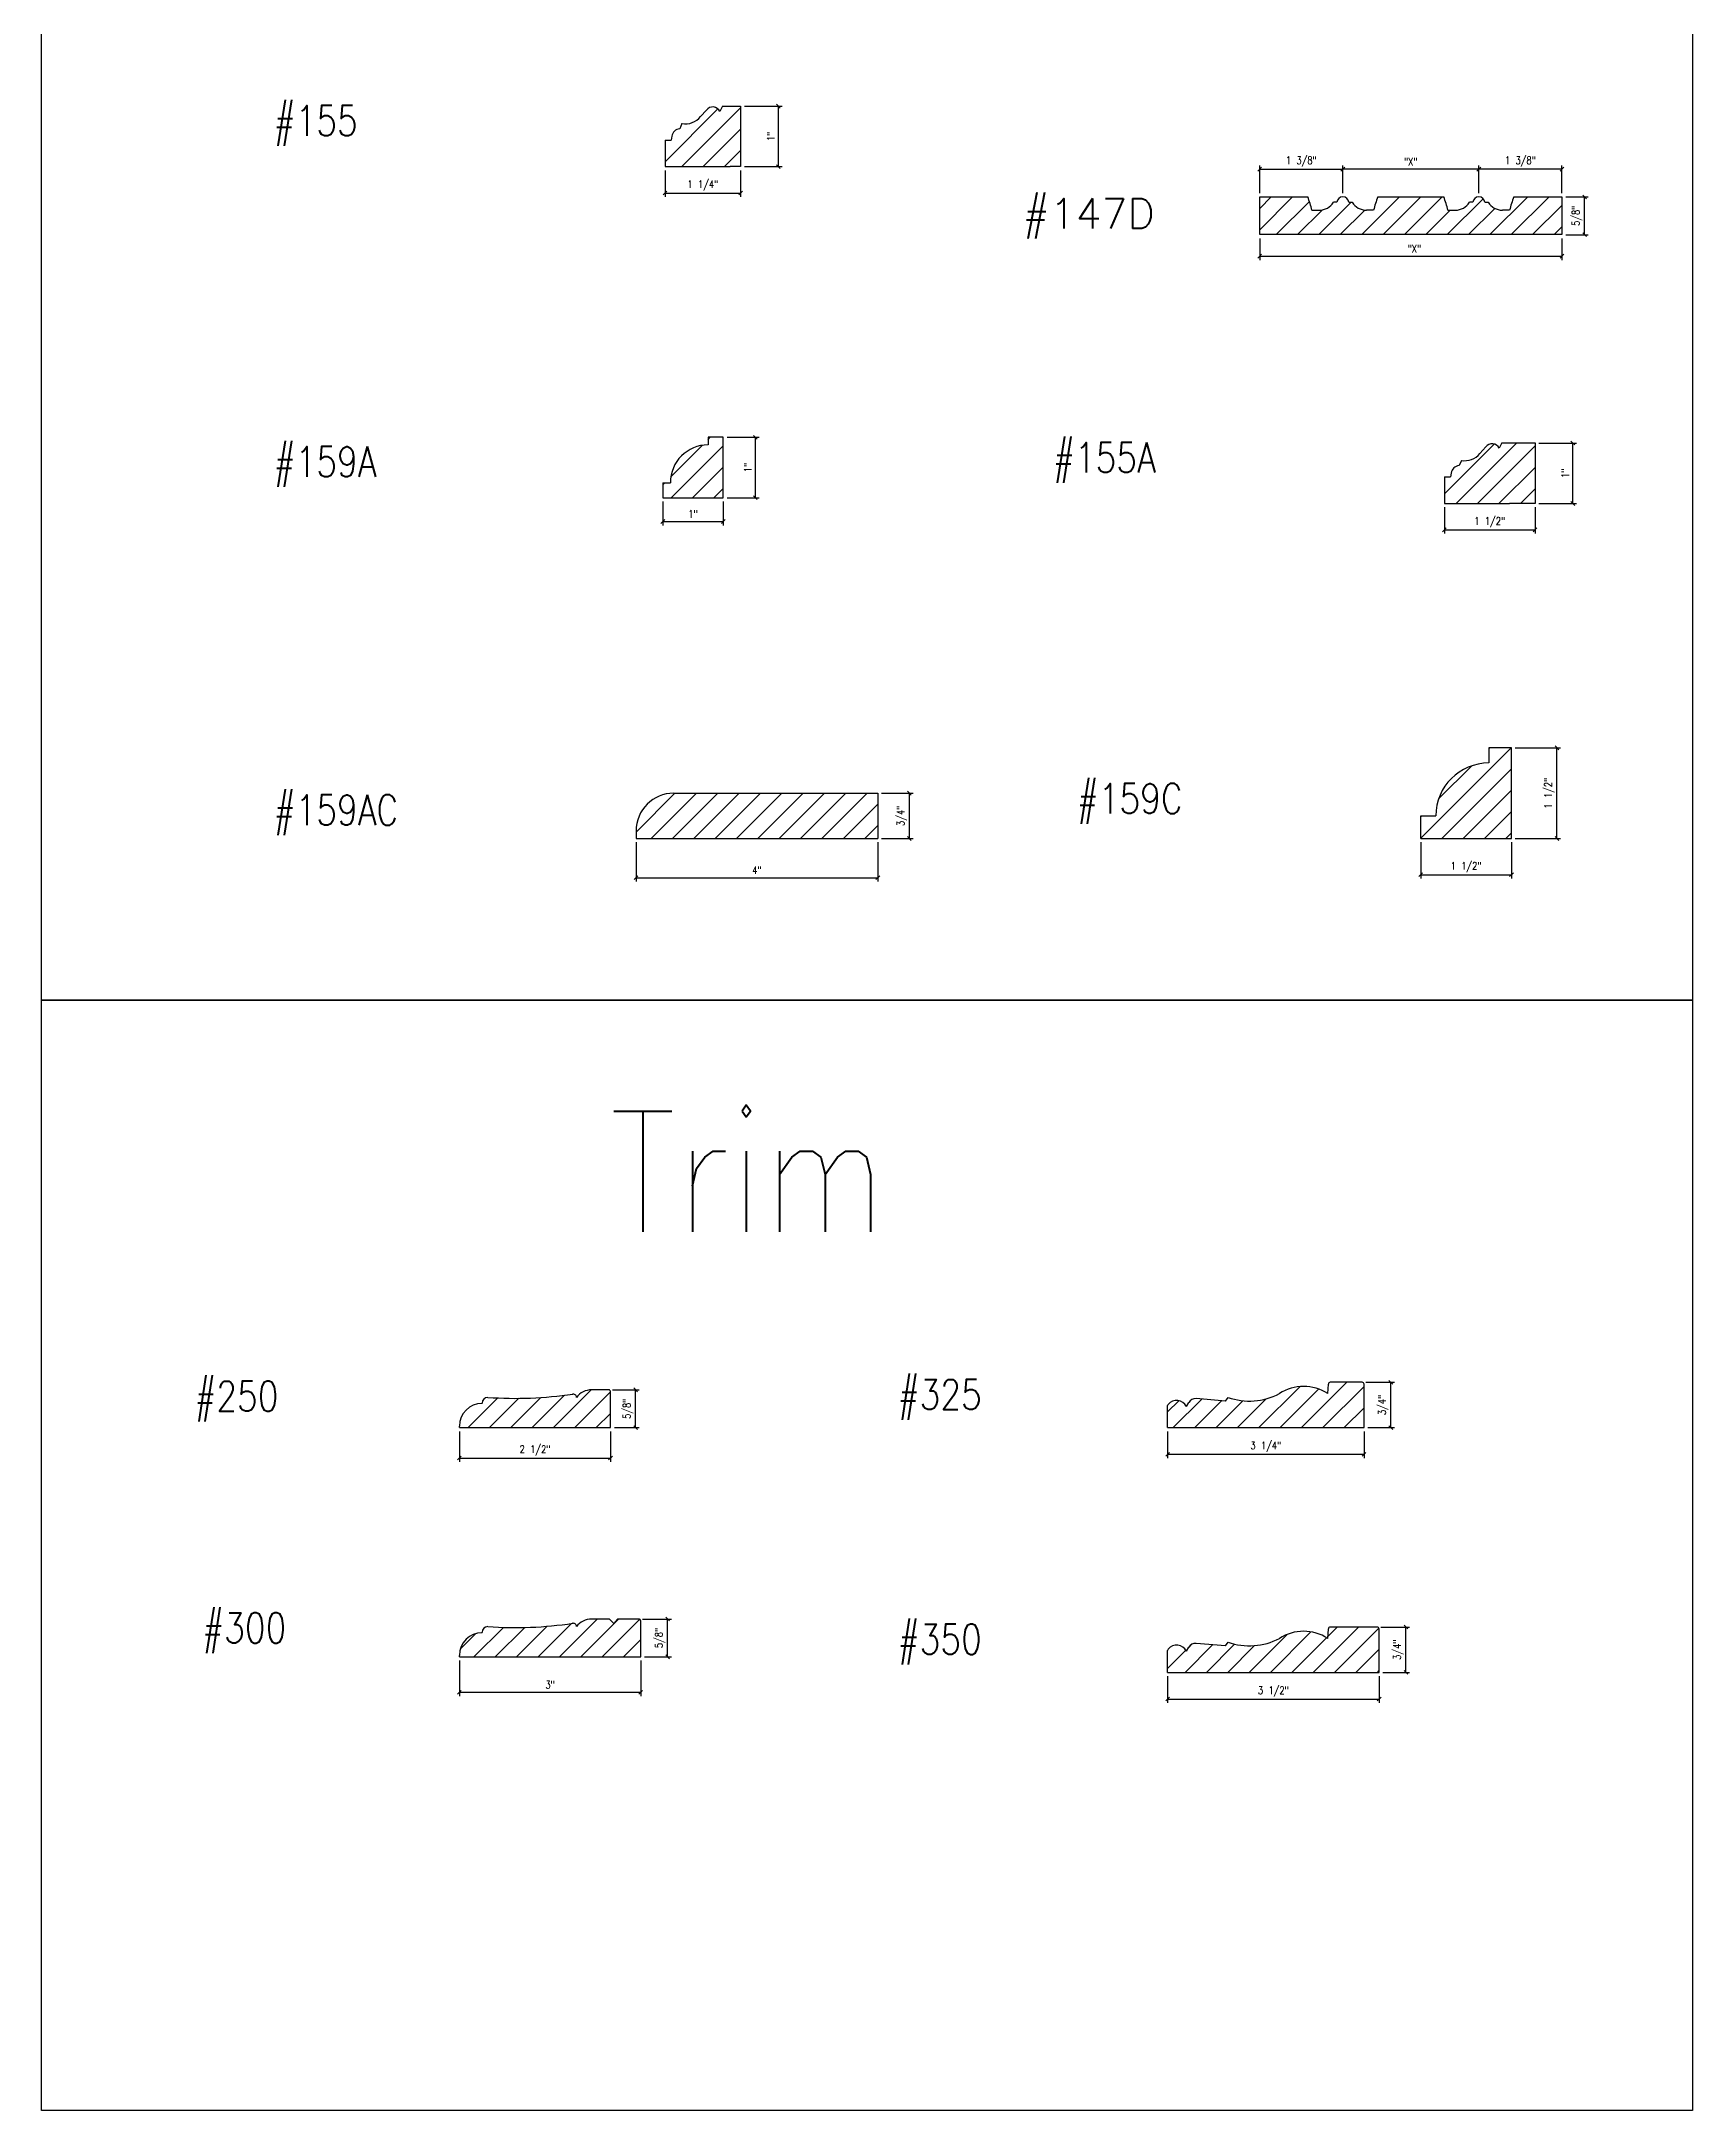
# Model space of a CAD drawing. Header units: inches. Extents: x 1985 to 11287, y 379 to 3234.
# Drawn here: x 8507.24 to 8534.55, y 2991.55 to 3025.78 of the extents above; entities that cross this region are included whole.
import ezdxf

# ---------------------------------------------------------------- set-up
doc = ezdxf.new("R2010")
doc.units = ezdxf.units.IN
doc.header["$MEASUREMENT"] = 0
doc.layers.get('0').update_dxf_attribs({"linetype": 'CONTINUOUS'})
doc.layers.get('Defpoints').update_dxf_attribs({"linetype": 'CONTINUOUS'})
for name, color, linetype in [('COTE1-1 99', 7, 'CONTINUOUS'), ('detail 99', 30, 'CONTINUOUS'), ('hatch 99', 1, 'CONTINUOUS'), ('separation 99', 3, 'CONTINUOUS'), ('wood detail 99', 7, 'CONTINUOUS')]:
    doc.layers.add(name, color=color, linetype=linetype)
doc.styles.get("Standard").update_dxf_attribs({"font": 'txt.shx', "width": 0.8})
doc.dimstyles.new('Muntin', dxfattribs={"dimtxt": 0.125, "dimasz": 0.0625, "dimexe": 0.0625, "dimexo": 0.0625, "dimgap": 0.0625, "dimtad": 1, "dimdec": 5, "dimzin": 0, "dimdsep": 46, "dimlunit": 5, "dimtxsty": 'Standard', "dimblk": 'OBLIQUE', "dimcen": 0.125, "dimclrd": 1, "dimclre": 1, "dimadec": 1, "dimazin": 0, "dimtfac": 0.375, "dimtdec": 5, "dimtmove": 0, "dimatfit": 3, "dimldrblk": 'OBLIQUE', "dimfxl": 1, "dimfrac": 2, "dimtolj": 1, "dimtzin": 0, "dimarcsym": 0})
pattern_1 = [(45, (1322.9635, 199.1162), (-0.176776695, 0.176776695), [])]

# ---------------------------------------------------------------- blocks, each defined once
blk = doc.blocks.new('_OBLIQUE')
at = {"color": 0, "linetype": 'ByBlock'}
blk.add_line((-0.5, -0.5), (0.5, 0.5), dxfattribs=at)
blk = doc.blocks.new('*D3087')
at = {"layer": 'COTE1-1 99', "color": 1, "lineweight": -2, "transparency": 16777216}
for p, q in [((8517.518, 3018.169), (8517.518, 3017.776)), ((8518.518, 3018.169), (8518.518, 3017.776)), ((8517.518, 3017.839), (8518.518, 3017.839))]:
    blk.add_line(p, q, dxfattribs=at)
at = {"layer": 'Defpoints', "color": 0, "transparency": 16777216}
for p in [(8517.518, 3018.232), (8518.518, 3018.232), (8518.518, 3017.839)]:
    blk.add_point(p, dxfattribs=at)
at = {"layer": 'COTE1-1 99', "color": 1, "lineweight": -2, "transparency": 16777216, "xscale": 0.0625, "yscale": 0.0625, "zscale": 0.0625, "rotation": 180}
blk.add_blockref('_OBLIQUE', (8517.518, 3017.839), dxfattribs=at)
at = {"layer": 'COTE1-1 99', "color": 1, "lineweight": -2, "transparency": 16777216, "xscale": 0.0625, "yscale": 0.0625, "zscale": 0.0625}
blk.add_blockref('_OBLIQUE', (8518.518, 3017.839), dxfattribs=at)
at = {"layer": 'COTE1-1 99', "color": 0, "transparency": 16777216, "insert": (8518.018, 3017.964), "char_height": 0.125, "attachment_point": 5}
blk.add_mtext('\\A1;1"', dxfattribs=at)
blk = doc.blocks.new('*D3088')
at = {"layer": 'COTE1-1 99', "color": 1, "lineweight": -2, "transparency": 16777216}
for p, q in [((8518.58, 3019.232), (8519.111, 3019.232)), ((8519.049, 3018.232), (8519.049, 3019.232)), ((8518.58, 3018.232), (8519.111, 3018.232))]:
    blk.add_line(p, q, dxfattribs=at)
at = {"layer": 'Defpoints', "color": 0, "transparency": 16777216}
for p in [(8518.518, 3019.232), (8519.049, 3019.232), (8518.518, 3018.232)]:
    blk.add_point(p, dxfattribs=at)
at = {"layer": 'COTE1-1 99', "color": 1, "lineweight": -2, "transparency": 16777216, "xscale": 0.0625, "yscale": 0.0625, "zscale": 0.0625}
for p, rotation in [((8519.049, 3019.232), 90), ((8519.049, 3018.232), 270)]:
    blk.add_blockref('_OBLIQUE', p, dxfattribs=dict(at, rotation=rotation))
at = {"layer": 'COTE1-1 99', "color": 0, "transparency": 16777216, "insert": (8518.924, 3018.732), "char_height": 0.125, "attachment_point": 5, "rotation": 90}
blk.add_mtext('\\A1;1"', dxfattribs=at)
blk = doc.blocks.new('*D3089')
at = {"layer": 'COTE1-1 99', "color": 1, "lineweight": -2, "transparency": 16777216}
for p, q in [((8530.057, 3012.533), (8530.057, 3011.934)), ((8531.557, 3012.533), (8531.557, 3011.934)), ((8530.057, 3011.997), (8531.557, 3011.997))]:
    blk.add_line(p, q, dxfattribs=at)
at = {"layer": 'Defpoints', "color": 0, "transparency": 16777216}
for p in [(8530.057, 3012.595), (8531.557, 3012.595), (8531.557, 3011.997)]:
    blk.add_point(p, dxfattribs=at)
at = {"layer": 'COTE1-1 99', "color": 1, "lineweight": -2, "transparency": 16777216, "xscale": 0.0625, "yscale": 0.0625, "zscale": 0.0625, "rotation": 180}
blk.add_blockref('_OBLIQUE', (8530.057, 3011.997), dxfattribs=at)
at = {"layer": 'COTE1-1 99', "color": 1, "lineweight": -2, "transparency": 16777216, "xscale": 0.0625, "yscale": 0.0625, "zscale": 0.0625}
blk.add_blockref('_OBLIQUE', (8531.557, 3011.997), dxfattribs=at)
at = {"layer": 'COTE1-1 99', "color": 0, "transparency": 16777216, "insert": (8530.807, 3012.122), "char_height": 0.125, "attachment_point": 5}
blk.add_mtext('\\A1;1 1/2"', dxfattribs=at)
blk = doc.blocks.new('*D3090')
at = {"layer": 'COTE1-1 99', "color": 1, "lineweight": -2, "transparency": 16777216}
for p, q in [((8531.619, 3014.095), (8532.371, 3014.095)), ((8532.309, 3012.595), (8532.309, 3014.095)), ((8531.619, 3012.595), (8532.371, 3012.595))]:
    blk.add_line(p, q, dxfattribs=at)
at = {"layer": 'Defpoints', "color": 0, "transparency": 16777216}
for p in [(8531.557, 3014.095), (8532.309, 3014.095), (8531.557, 3012.595)]:
    blk.add_point(p, dxfattribs=at)
at = {"layer": 'COTE1-1 99', "color": 1, "lineweight": -2, "transparency": 16777216, "xscale": 0.0625, "yscale": 0.0625, "zscale": 0.0625}
for p, rotation in [((8532.309, 3014.095), 90), ((8532.309, 3012.595), 270)]:
    blk.add_blockref('_OBLIQUE', p, dxfattribs=dict(at, rotation=rotation))
at = {"layer": 'COTE1-1 99', "color": 0, "transparency": 16777216, "insert": (8532.184, 3013.345), "char_height": 0.125, "attachment_point": 5, "rotation": 90}
blk.add_mtext('\\A1;1 1/2"', dxfattribs=at)
blk = doc.blocks.new('*D3091')
at = {"layer": 'COTE1-1 99', "color": 1, "lineweight": -2, "transparency": 16777216}
for p, q in [((8525.868, 3002.788), (8525.868, 3002.346)), ((8529.118, 3002.788), (8529.118, 3002.346)), ((8525.868, 3002.409), (8529.118, 3002.409))]:
    blk.add_line(p, q, dxfattribs=at)
at = {"layer": 'Defpoints', "color": 0, "transparency": 16777216}
for p in [(8525.868, 3002.851), (8529.118, 3002.851), (8529.118, 3002.409)]:
    blk.add_point(p, dxfattribs=at)
at = {"layer": 'COTE1-1 99', "color": 1, "lineweight": -2, "transparency": 16777216, "xscale": 0.0625, "yscale": 0.0625, "zscale": 0.0625, "rotation": 180}
blk.add_blockref('_OBLIQUE', (8525.868, 3002.409), dxfattribs=at)
at = {"layer": 'COTE1-1 99', "color": 1, "lineweight": -2, "transparency": 16777216, "xscale": 0.0625, "yscale": 0.0625, "zscale": 0.0625}
blk.add_blockref('_OBLIQUE', (8529.118, 3002.409), dxfattribs=at)
at = {"layer": 'COTE1-1 99', "color": 0, "transparency": 16777216, "insert": (8527.493, 3002.534), "char_height": 0.125, "attachment_point": 5}
blk.add_mtext('\\A1;3 1/4"', dxfattribs=at)
blk = doc.blocks.new('*D3092')
at = {"layer": 'COTE1-1 99', "color": 1, "lineweight": -2, "transparency": 16777216}
for p, q in [((8529.148, 3003.601), (8529.623, 3003.601)), ((8529.561, 3002.851), (8529.561, 3003.601)), ((8529.18, 3002.851), (8529.623, 3002.851))]:
    blk.add_line(p, q, dxfattribs=at)
at = {"layer": 'Defpoints', "color": 0, "transparency": 16777216}
for p in [(8529.086, 3003.601), (8529.561, 3003.601), (8529.118, 3002.851)]:
    blk.add_point(p, dxfattribs=at)
at = {"layer": 'COTE1-1 99', "color": 1, "lineweight": -2, "transparency": 16777216, "xscale": 0.0625, "yscale": 0.0625, "zscale": 0.0625}
for p, rotation in [((8529.561, 3003.601), 90), ((8529.561, 3002.851), 270)]:
    blk.add_blockref('_OBLIQUE', p, dxfattribs=dict(at, rotation=rotation))
at = {"layer": 'COTE1-1 99', "color": 0, "transparency": 16777216, "insert": (8529.436, 3003.226), "char_height": 0.125, "attachment_point": 5, "rotation": 90}
blk.add_mtext('\\A1;3/4"', dxfattribs=at)
blk = doc.blocks.new('*D3093')
at = {"layer": 'COTE1-1 99', "color": 1, "lineweight": -2, "transparency": 16777216}
for p, q in [((8514.153, 2998.996), (8514.153, 2998.41)), ((8517.153, 2998.996), (8517.153, 2998.41)), ((8514.153, 2998.473), (8517.153, 2998.473))]:
    blk.add_line(p, q, dxfattribs=at)
at = {"layer": 'Defpoints', "color": 0, "transparency": 16777216}
for p in [(8514.153, 2999.059), (8517.153, 2999.059), (8517.153, 2998.473)]:
    blk.add_point(p, dxfattribs=at)
at = {"layer": 'COTE1-1 99', "color": 1, "lineweight": -2, "transparency": 16777216, "xscale": 0.0625, "yscale": 0.0625, "zscale": 0.0625, "rotation": 180}
blk.add_blockref('_OBLIQUE', (8514.153, 2998.473), dxfattribs=at)
at = {"layer": 'COTE1-1 99', "color": 1, "lineweight": -2, "transparency": 16777216, "xscale": 0.0625, "yscale": 0.0625, "zscale": 0.0625}
blk.add_blockref('_OBLIQUE', (8517.153, 2998.473), dxfattribs=at)
at = {"layer": 'COTE1-1 99', "color": 0, "transparency": 16777216, "insert": (8515.653, 2998.598), "char_height": 0.125, "attachment_point": 5}
blk.add_mtext('\\A1;3"', dxfattribs=at)
blk = doc.blocks.new('*D3094')
at = {"layer": 'COTE1-1 99', "color": 1, "lineweight": -2, "transparency": 16777216}
for p, q in [((8517.184, 2999.684), (8517.66, 2999.684)), ((8517.597, 2999.059), (8517.597, 2999.684)), ((8517.216, 2999.059), (8517.66, 2999.059))]:
    blk.add_line(p, q, dxfattribs=at)
at = {"layer": 'Defpoints', "color": 0, "transparency": 16777216}
for p in [(8517.121, 2999.684), (8517.597, 2999.684), (8517.153, 2999.059)]:
    blk.add_point(p, dxfattribs=at)
at = {"layer": 'COTE1-1 99', "color": 1, "lineweight": -2, "transparency": 16777216, "xscale": 0.0625, "yscale": 0.0625, "zscale": 0.0625}
for p, rotation in [((8517.597, 2999.684), 90), ((8517.597, 2999.059), 270)]:
    blk.add_blockref('_OBLIQUE', p, dxfattribs=dict(at, rotation=rotation))
at = {"layer": 'COTE1-1 99', "color": 0, "transparency": 16777216, "insert": (8517.472, 2999.371), "char_height": 0.125, "attachment_point": 5, "rotation": 90}
blk.add_mtext('\\A1;5/8"', dxfattribs=at)
blk = doc.blocks.new('*D3095')
at = {"layer": 'COTE1-1 99', "color": 1, "lineweight": -2, "transparency": 16777216}
for p, q in [((8514.153, 3002.788), (8514.153, 3002.285)), ((8516.653, 3002.788), (8516.653, 3002.285)), ((8514.153, 3002.348), (8516.653, 3002.348))]:
    blk.add_line(p, q, dxfattribs=at)
at = {"layer": 'Defpoints', "color": 0, "transparency": 16777216}
for p in [(8514.153, 3002.851), (8516.653, 3002.851), (8516.653, 3002.348)]:
    blk.add_point(p, dxfattribs=at)
at = {"layer": 'COTE1-1 99', "color": 1, "lineweight": -2, "transparency": 16777216, "xscale": 0.0625, "yscale": 0.0625, "zscale": 0.0625, "rotation": 180}
blk.add_blockref('_OBLIQUE', (8514.153, 3002.348), dxfattribs=at)
at = {"layer": 'COTE1-1 99', "color": 1, "lineweight": -2, "transparency": 16777216, "xscale": 0.0625, "yscale": 0.0625, "zscale": 0.0625}
blk.add_blockref('_OBLIQUE', (8516.653, 3002.348), dxfattribs=at)
at = {"layer": 'COTE1-1 99', "color": 0, "transparency": 16777216, "insert": (8515.403, 3002.473), "char_height": 0.125, "attachment_point": 5}
blk.add_mtext('\\A1;2 1/2"', dxfattribs=at)
blk = doc.blocks.new('*D3096')
at = {"layer": 'COTE1-1 99', "color": 1, "lineweight": -2, "transparency": 16777216}
for p, q in [((8516.684, 3003.476), (8517.129, 3003.476)), ((8517.067, 3002.851), (8517.067, 3003.476)), ((8516.716, 3002.851), (8517.129, 3002.851))]:
    blk.add_line(p, q, dxfattribs=at)
at = {"layer": 'Defpoints', "color": 0, "transparency": 16777216}
for p in [(8516.621, 3003.476), (8517.067, 3003.476), (8516.653, 3002.851)]:
    blk.add_point(p, dxfattribs=at)
at = {"layer": 'COTE1-1 99', "color": 1, "lineweight": -2, "transparency": 16777216, "xscale": 0.0625, "yscale": 0.0625, "zscale": 0.0625}
for p, rotation in [((8517.067, 3003.476), 90), ((8517.067, 3002.851), 270)]:
    blk.add_blockref('_OBLIQUE', p, dxfattribs=dict(at, rotation=rotation))
at = {"layer": 'COTE1-1 99', "color": 0, "transparency": 16777216, "insert": (8516.942, 3003.163), "char_height": 0.125, "attachment_point": 5, "rotation": 90}
blk.add_mtext('\\A1;5/8"', dxfattribs=at)
blk = doc.blocks.new('*D3097')
at = {"layer": 'COTE1-1 99', "color": 1, "lineweight": -2, "transparency": 16777216}
for p, q in [((8521.137, 3013.345), (8521.659, 3013.345)), ((8521.597, 3012.595), (8521.597, 3013.345)), ((8521.137, 3012.595), (8521.659, 3012.595))]:
    blk.add_line(p, q, dxfattribs=at)
at = {"layer": 'Defpoints', "color": 0, "transparency": 16777216}
for p in [(8521.075, 3013.345), (8521.597, 3013.345), (8521.075, 3012.595)]:
    blk.add_point(p, dxfattribs=at)
at = {"layer": 'COTE1-1 99', "color": 1, "lineweight": -2, "transparency": 16777216, "xscale": 0.0625, "yscale": 0.0625, "zscale": 0.0625}
for p, rotation in [((8521.597, 3013.345), 90), ((8521.597, 3012.595), 270)]:
    blk.add_blockref('_OBLIQUE', p, dxfattribs=dict(at, rotation=rotation))
at = {"layer": 'COTE1-1 99', "color": 0, "transparency": 16777216, "insert": (8521.472, 3012.97), "char_height": 0.125, "attachment_point": 5, "rotation": 90}
blk.add_mtext('\\A1;3/4"', dxfattribs=at)
blk = doc.blocks.new('*D3098')
at = {"layer": 'COTE1-1 99', "color": 1, "lineweight": -2, "transparency": 16777216}
for p, q in [((8517.075, 3012.533), (8517.075, 3011.885)), ((8521.075, 3012.533), (8521.075, 3011.885)), ((8517.075, 3011.947), (8521.075, 3011.947))]:
    blk.add_line(p, q, dxfattribs=at)
at = {"layer": 'Defpoints', "color": 0, "transparency": 16777216}
for p in [(8517.075, 3012.595), (8521.075, 3012.595), (8521.075, 3011.947)]:
    blk.add_point(p, dxfattribs=at)
at = {"layer": 'COTE1-1 99', "color": 1, "lineweight": -2, "transparency": 16777216, "xscale": 0.0625, "yscale": 0.0625, "zscale": 0.0625, "rotation": 180}
blk.add_blockref('_OBLIQUE', (8517.075, 3011.947), dxfattribs=at)
at = {"layer": 'COTE1-1 99', "color": 1, "lineweight": -2, "transparency": 16777216, "xscale": 0.0625, "yscale": 0.0625, "zscale": 0.0625}
blk.add_blockref('_OBLIQUE', (8521.075, 3011.947), dxfattribs=at)
at = {"layer": 'COTE1-1 99', "color": 0, "transparency": 16777216, "insert": (8519.075, 3012.072), "char_height": 0.125, "attachment_point": 5}
blk.add_mtext('\\A1;4"', dxfattribs=at)
blk = doc.blocks.new('*D3103')
at = {"layer": 'COTE1-1 99', "color": 1, "lineweight": -2, "transparency": 16777216}
for p, q in [((8517.555, 3023.647), (8517.555, 3023.211)), ((8518.805, 3023.647), (8518.805, 3023.211)), ((8517.555, 3023.273), (8518.805, 3023.273))]:
    blk.add_line(p, q, dxfattribs=at)
at = {"layer": 'Defpoints', "color": 0, "transparency": 16777216}
for p in [(8517.555, 3023.71), (8518.805, 3023.71), (8518.805, 3023.273)]:
    blk.add_point(p, dxfattribs=at)
at = {"layer": 'COTE1-1 99', "color": 1, "lineweight": -2, "transparency": 16777216, "xscale": 0.0625, "yscale": 0.0625, "zscale": 0.0625, "rotation": 180}
blk.add_blockref('_OBLIQUE', (8517.555, 3023.273), dxfattribs=at)
at = {"layer": 'COTE1-1 99', "color": 1, "lineweight": -2, "transparency": 16777216, "xscale": 0.0625, "yscale": 0.0625, "zscale": 0.0625}
blk.add_blockref('_OBLIQUE', (8518.805, 3023.273), dxfattribs=at)
at = {"layer": 'COTE1-1 99', "color": 0, "transparency": 16777216, "insert": (8518.18, 3023.398), "char_height": 0.125, "attachment_point": 5}
blk.add_mtext('\\A1;1 1/4"', dxfattribs=at)
blk = doc.blocks.new('*D3104')
at = {"layer": 'COTE1-1 99', "color": 1, "lineweight": -2, "transparency": 16777216}
for p, q in [((8518.867, 3024.71), (8519.492, 3024.71)), ((8519.429, 3023.71), (8519.429, 3024.71)), ((8518.867, 3023.71), (8519.492, 3023.71))]:
    blk.add_line(p, q, dxfattribs=at)
at = {"layer": 'Defpoints', "color": 0, "transparency": 16777216}
for p in [(8518.805, 3024.71), (8519.429, 3024.71), (8518.805, 3023.71)]:
    blk.add_point(p, dxfattribs=at)
at = {"layer": 'COTE1-1 99', "color": 1, "lineweight": -2, "transparency": 16777216, "xscale": 0.0625, "yscale": 0.0625, "zscale": 0.0625}
for p, rotation in [((8519.429, 3024.71), 90), ((8519.429, 3023.71), 270)]:
    blk.add_blockref('_OBLIQUE', p, dxfattribs=dict(at, rotation=rotation))
at = {"layer": 'COTE1-1 99', "color": 0, "transparency": 16777216, "insert": (8519.304, 3024.21), "char_height": 0.125, "attachment_point": 5, "rotation": 90}
blk.add_mtext('\\A1;1"', dxfattribs=at)
blk = doc.blocks.new('*D3109')
at = {"layer": 'COTE1-1 99', "color": 1, "lineweight": -2, "transparency": 16777216}
for p, q in [((8530.448, 3018.076), (8530.448, 3017.639)), ((8531.948, 3018.076), (8531.948, 3017.639)), ((8530.448, 3017.702), (8531.948, 3017.702))]:
    blk.add_line(p, q, dxfattribs=at)
at = {"layer": 'Defpoints', "color": 0, "transparency": 16777216}
for p in [(8530.448, 3018.138), (8531.948, 3018.138), (8531.948, 3017.702)]:
    blk.add_point(p, dxfattribs=at)
at = {"layer": 'COTE1-1 99', "color": 1, "lineweight": -2, "transparency": 16777216, "xscale": 0.0625, "yscale": 0.0625, "zscale": 0.0625, "rotation": 180}
blk.add_blockref('_OBLIQUE', (8530.448, 3017.702), dxfattribs=at)
at = {"layer": 'COTE1-1 99', "color": 1, "lineweight": -2, "transparency": 16777216, "xscale": 0.0625, "yscale": 0.0625, "zscale": 0.0625}
blk.add_blockref('_OBLIQUE', (8531.948, 3017.702), dxfattribs=at)
at = {"layer": 'COTE1-1 99', "color": 0, "transparency": 16777216, "insert": (8531.198, 3017.827), "char_height": 0.125, "attachment_point": 5}
blk.add_mtext('\\A1;1 1/2"', dxfattribs=at)
blk = doc.blocks.new('*D3110')
at = {"layer": 'COTE1-1 99', "color": 1, "lineweight": -2, "transparency": 16777216}
for p, q in [((8532.011, 3019.138), (8532.635, 3019.138)), ((8532.572, 3018.138), (8532.572, 3019.138)), ((8532.011, 3018.138), (8532.635, 3018.138))]:
    blk.add_line(p, q, dxfattribs=at)
at = {"layer": 'Defpoints', "color": 0, "transparency": 16777216}
for p in [(8531.948, 3019.138), (8532.572, 3019.138), (8531.948, 3018.138)]:
    blk.add_point(p, dxfattribs=at)
at = {"layer": 'COTE1-1 99', "color": 1, "lineweight": -2, "transparency": 16777216, "xscale": 0.0625, "yscale": 0.0625, "zscale": 0.0625}
for p, rotation in [((8532.572, 3019.138), 90), ((8532.572, 3018.138), 270)]:
    blk.add_blockref('_OBLIQUE', p, dxfattribs=dict(at, rotation=rotation))
at = {"layer": 'COTE1-1 99', "color": 0, "transparency": 16777216, "insert": (8532.447, 3018.638), "char_height": 0.125, "attachment_point": 5, "rotation": 90}
blk.add_mtext('\\A1;1"', dxfattribs=at)
blk = doc.blocks.new('*D3060')
at = {"layer": 'COTE1-1 99', "color": 1, "lineweight": -2, "transparency": 16777216}
for p, q in [((8525.868, 2998.739), (8525.868, 2998.297)), ((8529.368, 2998.739), (8529.368, 2998.297)), ((8525.868, 2998.36), (8529.368, 2998.36))]:
    blk.add_line(p, q, dxfattribs=at)
at = {"layer": 'Defpoints', "color": 0, "transparency": 16777216}
for p in [(8525.868, 2998.802), (8529.368, 2998.802), (8529.368, 2998.36)]:
    blk.add_point(p, dxfattribs=at)
at = {"layer": 'COTE1-1 99', "color": 1, "lineweight": -2, "transparency": 16777216, "xscale": 0.0625, "yscale": 0.0625, "zscale": 0.0625, "rotation": 180}
blk.add_blockref('_OBLIQUE', (8525.868, 2998.36), dxfattribs=at)
at = {"layer": 'COTE1-1 99', "color": 1, "lineweight": -2, "transparency": 16777216, "xscale": 0.0625, "yscale": 0.0625, "zscale": 0.0625}
blk.add_blockref('_OBLIQUE', (8529.368, 2998.36), dxfattribs=at)
at = {"layer": 'COTE1-1 99', "color": 0, "transparency": 16777216, "insert": (8527.618, 2998.485), "char_height": 0.125, "attachment_point": 5}
blk.add_mtext('\\A1;3 1/2"', dxfattribs=at)
blk = doc.blocks.new('*D3061')
at = {"layer": 'COTE1-1 99', "color": 1, "lineweight": -2, "transparency": 16777216}
for p, q in [((8529.398, 2999.552), (8529.873, 2999.552)), ((8529.811, 2998.802), (8529.811, 2999.552)), ((8529.43, 2998.802), (8529.873, 2998.802))]:
    blk.add_line(p, q, dxfattribs=at)
at = {"layer": 'Defpoints', "color": 0, "transparency": 16777216}
for p in [(8529.336, 2999.552), (8529.811, 2999.552), (8529.368, 2998.802)]:
    blk.add_point(p, dxfattribs=at)
at = {"layer": 'COTE1-1 99', "color": 1, "lineweight": -2, "transparency": 16777216, "xscale": 0.0625, "yscale": 0.0625, "zscale": 0.0625}
for p, rotation in [((8529.811, 2999.552), 90), ((8529.811, 2998.802), 270)]:
    blk.add_blockref('_OBLIQUE', p, dxfattribs=dict(at, rotation=rotation))
at = {"layer": 'COTE1-1 99', "color": 0, "transparency": 16777216, "insert": (8529.686, 2999.177), "char_height": 0.125, "attachment_point": 5, "rotation": 90}
blk.add_mtext('\\A1;3/4"', dxfattribs=at)
blk = doc.blocks.new('*D3066')
at = {"layer": 'COTE1-1 99', "color": 1, "lineweight": -2, "transparency": 16777216}
for p, q in [((8527.392, 3022.522), (8527.392, 3022.165)), ((8532.392, 3022.522), (8532.392, 3022.165)), ((8527.392, 3022.228), (8532.392, 3022.228))]:
    blk.add_line(p, q, dxfattribs=at)
at = {"layer": 'Defpoints', "color": 0, "transparency": 16777216}
for p in [(8527.392, 3022.584), (8532.392, 3022.584), (8532.392, 3022.228)]:
    blk.add_point(p, dxfattribs=at)
at = {"layer": 'COTE1-1 99', "color": 1, "lineweight": -2, "transparency": 16777216, "xscale": 0.0625, "yscale": 0.0625, "zscale": 0.0625, "rotation": 180}
blk.add_blockref('_OBLIQUE', (8527.392, 3022.228), dxfattribs=at)
at = {"layer": 'COTE1-1 99', "color": 1, "lineweight": -2, "transparency": 16777216, "xscale": 0.0625, "yscale": 0.0625, "zscale": 0.0625}
blk.add_blockref('_OBLIQUE', (8532.392, 3022.228), dxfattribs=at)
at = {"layer": 'COTE1-1 99', "color": 0, "transparency": 16777216, "insert": (8529.952, 3022.353), "char_height": 0.125, "attachment_point": 5}
blk.add_mtext('\\A1;"X"', dxfattribs=at)
blk = doc.blocks.new('*D3067')
at = {"layer": 'COTE1-1 99', "color": 1, "lineweight": -2, "transparency": 16777216}
for p, q in [((8532.455, 3023.209), (8532.829, 3023.209)), ((8532.767, 3022.584), (8532.767, 3023.209)), ((8532.455, 3022.584), (8532.829, 3022.584))]:
    blk.add_line(p, q, dxfattribs=at)
at = {"layer": 'Defpoints', "color": 0, "transparency": 16777216}
for p in [(8532.392, 3023.209), (8532.767, 3023.209), (8532.392, 3022.584)]:
    blk.add_point(p, dxfattribs=at)
at = {"layer": 'COTE1-1 99', "color": 1, "lineweight": -2, "transparency": 16777216, "xscale": 0.0625, "yscale": 0.0625, "zscale": 0.0625}
for p, rotation in [((8532.767, 3023.209), 90), ((8532.767, 3022.584), 270)]:
    blk.add_blockref('_OBLIQUE', p, dxfattribs=dict(at, rotation=rotation))
at = {"layer": 'COTE1-1 99', "color": 0, "transparency": 16777216, "insert": (8532.642, 3022.897), "char_height": 0.125, "attachment_point": 5, "rotation": 90}
blk.add_mtext('\\A1;5/8"', dxfattribs=at)
blk = doc.blocks.new('*D3068')
at = {"layer": 'COTE1-1 99', "color": 1, "lineweight": -2, "transparency": 16777216}
for p, q in [((8527.392, 3023.272), (8527.392, 3023.731)), ((8527.392, 3023.668), (8528.767, 3023.668)), ((8528.767, 3023.272), (8528.767, 3023.731))]:
    blk.add_line(p, q, dxfattribs=at)
at = {"layer": 'Defpoints', "color": 0, "transparency": 16777216}
for p in [(8528.767, 3023.668), (8527.392, 3023.209), (8528.767, 3023.209)]:
    blk.add_point(p, dxfattribs=at)
at = {"layer": 'COTE1-1 99', "color": 1, "lineweight": -2, "transparency": 16777216, "xscale": 0.0625, "yscale": 0.0625, "zscale": 0.0625, "rotation": 180}
blk.add_blockref('_OBLIQUE', (8527.392, 3023.668), dxfattribs=at)
at = {"layer": 'COTE1-1 99', "color": 1, "lineweight": -2, "transparency": 16777216, "xscale": 0.0625, "yscale": 0.0625, "zscale": 0.0625}
blk.add_blockref('_OBLIQUE', (8528.767, 3023.668), dxfattribs=at)
at = {"layer": 'COTE1-1 99', "color": 0, "transparency": 16777216, "insert": (8528.08, 3023.793), "char_height": 0.125, "attachment_point": 5}
blk.add_mtext('\\A1;1 3/8"', dxfattribs=at)
blk = doc.blocks.new('*D3069')
at = {"layer": 'COTE1-1 99', "color": 1, "lineweight": -2, "transparency": 16777216}
for p, q in [((8531.017, 3023.272), (8531.017, 3023.731)), ((8532.392, 3023.668), (8531.017, 3023.668)), ((8532.392, 3023.272), (8532.392, 3023.731))]:
    blk.add_line(p, q, dxfattribs=at)
at = {"layer": 'Defpoints', "color": 0, "transparency": 16777216}
for p in [(8531.017, 3023.668), (8531.017, 3023.209), (8532.392, 3023.209)]:
    blk.add_point(p, dxfattribs=at)
at = {"layer": 'COTE1-1 99', "color": 1, "lineweight": -2, "transparency": 16777216, "xscale": 0.0625, "yscale": 0.0625, "zscale": 0.0625, "rotation": 180}
blk.add_blockref('_OBLIQUE', (8531.017, 3023.668), dxfattribs=at)
at = {"layer": 'COTE1-1 99', "color": 1, "lineweight": -2, "transparency": 16777216, "xscale": 0.0625, "yscale": 0.0625, "zscale": 0.0625}
blk.add_blockref('_OBLIQUE', (8532.392, 3023.668), dxfattribs=at)
at = {"layer": 'COTE1-1 99', "color": 0, "transparency": 16777216, "insert": (8531.705, 3023.793), "char_height": 0.125, "attachment_point": 5}
blk.add_mtext('\\A1;1 3/8"', dxfattribs=at)
blk = doc.blocks.new('*D3070')
at = {"layer": 'COTE1-1 99', "color": 1, "lineweight": -2, "transparency": 16777216}
for p, q in [((8528.767, 3023.272), (8528.767, 3023.731)), ((8531.017, 3023.668), (8528.767, 3023.668)), ((8531.017, 3023.272), (8531.017, 3023.731))]:
    blk.add_line(p, q, dxfattribs=at)
at = {"layer": 'Defpoints', "color": 0, "transparency": 16777216}
for p in [(8528.767, 3023.668), (8528.767, 3023.209), (8531.017, 3023.209)]:
    blk.add_point(p, dxfattribs=at)
at = {"layer": 'COTE1-1 99', "color": 1, "lineweight": -2, "transparency": 16777216, "xscale": 0.0625, "yscale": 0.0625, "zscale": 0.0625, "rotation": 180}
blk.add_blockref('_OBLIQUE', (8528.767, 3023.668), dxfattribs=at)
at = {"layer": 'COTE1-1 99', "color": 1, "lineweight": -2, "transparency": 16777216, "xscale": 0.0625, "yscale": 0.0625, "zscale": 0.0625}
blk.add_blockref('_OBLIQUE', (8531.017, 3023.668), dxfattribs=at)
at = {"layer": 'COTE1-1 99', "color": 0, "transparency": 16777216, "insert": (8529.892, 3023.793), "char_height": 0.125, "attachment_point": 5}
blk.add_mtext('\\A1;"X"', dxfattribs=at)

msp = doc.modelspace()

# ---------------------------------------------------------------- hatches: boundary and pattern name
at = {"layer": 'hatch 99'}
h = msp.add_hatch(dxfattribs=at)
h.set_pattern_fill('ANSI31', color=256, scale=2, style=0)
h.set_pattern_definition(pattern_1)
h.paths.add_polyline_path([(8518.804904, 3024.334605), (8518.804904, 3024.709605), (8518.504904, 3024.709605), (8518.461029, 3024.622255, 0.566296042), (8518.238181, 3024.644088), (8518.14301, 3024.536726, -0.273490153), (8517.834904, 3024.421605), (8517.796904, 3024.334605, 0.346499322), (8517.666978, 3024.212434), (8517.654904, 3024.149605), (8517.554904, 3024.149605), (8517.554904, 3023.709605), (8518.630796, 3023.709605), (8518.804904, 3023.709605)])
h = msp.add_hatch(dxfattribs=at)
h.set_pattern_fill('ANSI31', color=256, scale=2, style=0)
h.set_pattern_definition(pattern_1)
h.paths.add_polyline_path([(8532.392051, 3022.584275), (8532.392051, 3023.209275), (8531.597016, 3023.209275, 0.038533308), (8531.527051, 3022.989275), (8531.407486, 3022.989275, -0.256140243), (8531.170368, 3023.119275), (8531.11655, 3023.119275, 0.904534034), (8530.917553, 3023.119275), (8530.863735, 3023.119275, -0.256140243), (8530.626617, 3022.989275), (8530.507051, 3022.989275, 0.038533308), (8530.437087, 3023.209275), (8529.347016, 3023.209275, 0.038533308), (8529.277051, 3022.989275), (8529.157486, 3022.989275, -0.256140243), (8528.920368, 3023.119275), (8528.86655, 3023.119275, 0.904534034), (8528.667553, 3023.119275), (8528.613735, 3023.119275, -0.256140243), (8528.376617, 3022.989275), (8528.257051, 3022.989275, 0.038533308), (8528.187087, 3023.209275), (8527.392051, 3023.209275), (8527.392051, 3022.584275)])
h = msp.add_hatch(dxfattribs=at)
h.set_pattern_fill('ANSI31', color=256, scale=2, style=0)
h.set_pattern_definition(pattern_1)
h.paths.add_polyline_path([(8518.517564, 3019.231835), (8518.267564, 3019.231835), (8518.267564, 3019.106835, 0.414213562), (8517.642564, 3018.481835), (8517.517564, 3018.481835), (8517.517564, 3018.231835), (8518.517564, 3018.231835)])
h = msp.add_hatch(dxfattribs=at)
h.set_pattern_fill('ANSI31', color=256, scale=2, style=0)
h.set_pattern_definition(pattern_1)
h.paths.add_polyline_path([(8531.948103, 3018.763345), (8531.948103, 3019.138345), (8531.398103, 3019.138345), (8531.354229, 3019.050995, 0.566296042), (8531.131381, 3019.072828), (8531.03621, 3018.965466, -0.273490153), (8530.728103, 3018.850345), (8530.690103, 3018.763345, 0.346499322), (8530.560178, 3018.641174), (8530.548103, 3018.578345), (8530.448103, 3018.578345), (8530.448103, 3018.138345), (8531.523996, 3018.138345), (8531.948103, 3018.138345)])
h = msp.add_hatch(dxfattribs=at)
h.set_pattern_fill('ANSI31', color=256, scale=2, style=0)
h.set_pattern_definition(pattern_1)
h.paths.add_polyline_path([(8531.556763, 3014.095247), (8531.181763, 3014.095247), (8531.181763, 3013.845247, 0.414213562), (8530.306763, 3012.970247), (8530.056763, 3012.970247), (8530.056763, 3012.595247), (8531.556763, 3012.595247)])
h = msp.add_hatch(dxfattribs=at)
h.set_pattern_fill('ANSI31', color=256, scale=2, style=0)
h.set_pattern_definition(pattern_1)
h.paths.add_polyline_path([(8521.074745, 3013.345247), (8517.699745, 3013.345247, 0.414213562), (8517.074745, 3012.720247), (8517.074745, 3012.595247), (8521.074745, 3012.595247)])
h = msp.add_hatch(dxfattribs=at)
h.set_pattern_fill('ANSI31', color=256, scale=2, style=0)
h.set_pattern_definition(pattern_1)
h.paths.add_polyline_path([(8529.117854, 3003.568711, 0.414213562), (8529.085854, 3003.600711), (8528.559854, 3003.600711, 0.395647364), (8528.527919, 3003.570751), (8528.517854, 3003.413211, 0.29375), (8527.717854, 3003.413211, -0.208468757), (8526.867854, 3003.350711), (8526.827854, 3003.288211), (8526.341544, 3003.330228, 0.291528784), (8526.217687, 3003.265566), (8526.180354, 3003.200711, 0.535856977), (8525.875375, 3003.235266, 0.176751721), (8525.867854, 3003.214657), (8525.867854, 3002.850711), (8529.117854, 3002.850711)])
h = msp.add_hatch(dxfattribs=at)
h.set_pattern_fill('ANSI31', color=256, scale=2, style=0)
h.set_pattern_definition(pattern_1)
h.paths.add_polyline_path([(8516.65305, 3002.850711), (8516.65305, 3003.443711, 0.414213562), (8516.62105, 3003.475711), (8516.34055, 3003.475711, 0.286349806), (8516.059878, 3003.300612, 0.84535987), (8516.025992, 3003.406241, -0.054552724), (8514.62105, 3003.350711, 0.436456618), (8514.528314, 3003.250711, 0.434101056), (8514.153884, 3002.850711)])
h = msp.add_hatch(dxfattribs=at)
h.set_pattern_fill('ANSI31', color=256, scale=2, style=0)
h.set_pattern_definition(pattern_1)
h.paths.add_polyline_path([(8517.15305, 2999.65176, 0.414213562), (8517.12105, 2999.68376), (8516.76805, 2999.68376), (8516.70805, 2999.60876), (8516.643895, 2999.674167, 0.201426353), (8516.62105, 2999.68376), (8516.34055, 2999.68376, 0.236067977), (8516.09055, 2999.55876, 0.45777608), (8516.025992, 2999.61429, -0.054552724), (8514.62105, 2999.55876, 0.436456618), (8514.528314, 2999.458759, 0.434101056), (8514.153884, 2999.05876), (8517.15305, 2999.05876)])
h = msp.add_hatch(dxfattribs=at)
h.set_pattern_fill('ANSI31', color=256, scale=2, style=0)
h.set_pattern_definition(pattern_1)
h.paths.add_polyline_path([(8529.367854, 2999.519829, 0.414213562), (8529.335854, 2999.551829), (8528.559854, 2999.551829, 0.395647364), (8528.527919, 2999.521869), (8528.517854, 2999.364329, 0.29375), (8527.717854, 2999.364329, -0.208468757), (8526.867854, 2999.301829), (8526.827854, 2999.239329), (8526.341544, 2999.281346, 0.291528784), (8526.217687, 2999.216684), (8526.180354, 2999.151829, 0.535856977), (8525.875375, 2999.186384, 0.176751721), (8525.867854, 2999.165775), (8525.867854, 2998.801829), (8529.367854, 2998.801829)])

# ---------------------------------------------------------------- linework, layer by layer
at = {"layer": 'separation 99'}
for points in [[(8507.236899, 3057.127475), (8534.554293, 3057.127475), (8534.554293, 3009.922068), (8507.236899, 3009.922068)], [(8507.236899, 3009.922068), (8534.554293, 3009.922068), (8534.554293, 2991.553001), (8507.236899, 2991.553001)]]:
    msp.add_lwpolyline(points, close=True, dxfattribs=at)
at = {"layer": 'wood detail 99'}
for p, q in [((8518.14301, 3024.536726), (8518.238181, 3024.644088)), ((8518.504904, 3024.709605), (8518.461029, 3024.622255)), ((8518.804904, 3024.709605), (8518.804904, 3024.334605)), ((8517.554904, 3024.149605), (8517.554904, 3023.709605)), ((8517.666978, 3024.212434), (8517.654904, 3024.149605)), ((8517.834904, 3024.421605), (8517.796904, 3024.334605)), ((8518.804904, 3024.334605), (8518.804904, 3023.709605)), ((8518.804904, 3023.709605), (8518.630796, 3023.709605)), ((8527.392051, 3022.584275), (8527.392051, 3023.209275)), ((8527.392051, 3023.209275), (8528.187087, 3023.209275)), ((8528.667553, 3023.119275), (8528.613735, 3023.119275)), ((8528.86655, 3023.119275), (8528.920368, 3023.119275)), ((8529.347016, 3023.209275), (8530.437087, 3023.209275)), ((8530.917553, 3023.119275), (8530.863735, 3023.119275)), ((8531.11655, 3023.119275), (8531.170368, 3023.119275)), ((8531.597016, 3023.209275), (8532.392051, 3023.209275)), ((8532.392051, 3023.209275), (8532.392051, 3022.584275)), ((8528.257051, 3022.989275), (8528.376617, 3022.989275)), ((8529.277051, 3022.989275), (8529.157486, 3022.989275)), ((8530.507051, 3022.989275), (8530.626617, 3022.989275)), ((8531.527051, 3022.989275), (8531.407486, 3022.989275)), ((8532.392051, 3022.584275), (8527.392051, 3022.584275)), ((8518.517564, 3019.231835), (8518.267564, 3019.231835)), ((8518.267564, 3019.231835), (8518.267564, 3019.106835)), ((8518.517564, 3018.231835), (8518.517564, 3019.231835)), ((8531.03621, 3018.965466), (8531.131381, 3019.072828)), ((8531.398103, 3019.138345), (8531.354229, 3019.050995)), ((8531.948103, 3019.138345), (8531.948103, 3018.763345)), ((8530.560178, 3018.641174), (8530.548103, 3018.578345)), ((8530.728103, 3018.850345), (8530.690103, 3018.763345)), ((8531.948103, 3018.763345), (8531.948103, 3018.138345)), ((8517.517564, 3018.481835), (8517.517564, 3018.231835)), ((8517.517564, 3018.481835), (8517.642564, 3018.481835)), ((8530.448103, 3018.578345), (8530.448103, 3018.138345)), ((8517.517564, 3018.231835), (8518.517564, 3018.231835)), ((8531.948103, 3018.138345), (8531.523996, 3018.138345)), ((8531.556763, 3014.095247), (8531.181763, 3014.095247)), ((8531.181763, 3014.095247), (8531.181763, 3013.845247)), ((8531.556763, 3012.595247), (8531.556763, 3014.095247)), ((8517.699745, 3013.345247), (8521.074745, 3013.345247)), ((8521.074745, 3013.345247), (8521.074745, 3012.595247)), ((8530.056763, 3012.595247), (8530.056763, 3012.970247)), ((8530.056763, 3012.970247), (8530.306763, 3012.970247)), ((8517.074745, 3012.720247), (8517.074745, 3012.595247)), ((8517.074745, 3012.595247), (8521.074745, 3012.595247)), ((8530.056763, 3012.595247), (8531.556763, 3012.595247)), ((8528.517854, 3003.413211), (8528.527919, 3003.570751)), ((8529.085854, 3003.600711), (8528.559854, 3003.600711)), ((8529.117854, 3002.850711), (8529.117854, 3003.568711)), ((8514.52805, 3003.250711), (8514.52805, 3003.257711)), ((8516.62105, 3003.475711), (8516.34055, 3003.475711)), ((8516.65305, 3002.850711), (8516.65305, 3003.443711)), ((8525.867854, 3002.850711), (8525.867854, 3003.214657)), ((8526.180354, 3003.200711), (8526.217687, 3003.265566)), ((8526.827854, 3003.288211), (8526.341544, 3003.330228)), ((8526.827854, 3003.288211), (8526.867854, 3003.350711)), ((8514.15305, 3002.850711), (8514.15305, 3002.875711)), ((8514.15305, 3002.850711), (8516.65305, 3002.850711)), ((8525.867854, 3002.850711), (8529.117854, 3002.850711)), ((8514.52805, 2999.45876), (8514.52805, 2999.46576)), ((8516.62105, 2999.68376), (8516.34055, 2999.68376)), ((8516.70805, 2999.60876), (8516.643895, 2999.674167)), ((8516.76805, 2999.68376), (8516.70805, 2999.60876)), ((8517.12105, 2999.68376), (8516.76805, 2999.68376)), ((8517.15305, 2999.05876), (8517.15305, 2999.65176)), ((8528.517854, 2999.364329), (8528.527919, 2999.521869)), ((8529.335854, 2999.551829), (8528.559854, 2999.551829)), ((8529.367854, 2998.801829), (8529.367854, 2999.519829)), ((8525.867854, 2998.801829), (8525.867854, 2999.165775)), ((8526.180354, 2999.151829), (8526.217687, 2999.216684)), ((8526.827854, 2999.239329), (8526.341544, 2999.281346)), ((8526.827854, 2999.239329), (8526.867854, 2999.301829)), ((8514.15305, 2999.05876), (8514.15305, 2999.08376)), ((8514.15305, 2999.05876), (8517.15305, 2999.05876)), ((8525.867854, 2998.801829), (8529.367854, 2998.801829))]:
    msp.add_line(p, q, dxfattribs=at)
at = {"layer": 'wood detail 99', "color": 7}
for p, q in [((8518.504904, 3024.709605), (8518.804904, 3024.709605)), ((8517.554904, 3024.149605), (8517.654904, 3024.149605)), ((8517.554904, 3023.709605), (8518.630796, 3023.709605)), ((8517.612939, 3023.709605), (8518.630796, 3023.709605)), ((8531.398103, 3019.138345), (8531.948103, 3019.138345)), ((8530.448103, 3018.578345), (8530.548103, 3018.578345)), ((8530.448103, 3018.138345), (8531.523996, 3018.138345)), ((8530.506139, 3018.138345), (8531.523996, 3018.138345))]:
    msp.add_line(p, q, dxfattribs=at)
at = {"layer": 'wood detail 99'}
for centre, radius, start, end in [((8517.891595, 3024.739743), 0.323149, 259.896095, 321.0792732), ((8518.343058, 3024.566341), 0.130551, 25.3590021, 143.4498258), ((8517.809504, 3024.191033), 0.144124, 95.0156677, 171.4603333), ((8526.796852, 3022.646029), 1.5, 13.2282434, 22.0550601), ((8528.376617, 3023.270525), 0.28125, 270, 327.4675097), ((8528.767051, 3023.109275), 0.1, 5.7391705, 174.2608295), ((8529.157486, 3023.270525), 0.28125, 212.5324903, 270), ((8530.737251, 3022.646029), 1.5, 157.9449399, 166.7717566), ((8529.046852, 3022.646029), 1.5, 13.2282434, 22.0550601), ((8530.626617, 3023.270525), 0.28125, 270, 327.4675097), ((8531.017051, 3023.109275), 0.1, 5.7391705, 174.2608295), ((8531.407486, 3023.270525), 0.28125, 212.5324903, 270), ((8532.987251, 3022.646029), 1.5, 157.9449399, 166.7717566), ((8518.267564, 3018.481835), 0.625, 90, 180), ((8530.784795, 3019.168482), 0.323149, 259.896095, 321.0792732), ((8531.236257, 3018.995081), 0.130551, 25.3590021, 143.4498258), ((8530.702704, 3018.619773), 0.144124, 95.0156677, 171.4603333), ((8531.181763, 3012.970247), 0.875, 90, 180), ((8517.699745, 3012.720247), 0.625, 90, 180), ((8528.559854, 3003.568711), 0.032, 90, 176.3443918), ((8529.085854, 3003.568711), 0.032, 0, 90), ((8514.52805, 3002.875711), 0.375, 90, 180), ((8514.62105, 3003.257711), 0.093, 90, 180), ((8515.069797, 3009.797777), 6.462665, 266.0183547, 278.5383472), ((8516.0343, 3003.350711), 0.05625, 0, 101.9354651), ((8516.34055, 3003.163211), 0.3125, 90, 143.1301024), ((8516.62105, 3003.443711), 0.032, 0, 90), ((8525.899854, 3003.214657), 0.032, 139.9055988, 180), ((8526.016372, 3003.116559), 0.184314, 27.1658298, 139.9055988), ((8526.330354, 3003.200711), 0.13, 85.0618704, 150.0735651), ((8527.22116, 3004.356998), 1.066508, 250.6539066, 297.7568074), ((8528.117854, 3002.79111), 0.739601, 57.2596982, 122.7403018), ((8514.52805, 2999.08376), 0.375, 90, 180), ((8514.62105, 2999.46576), 0.093, 90, 180), ((8515.069797, 3006.005825), 6.462665, 266.0183547, 278.5383472), ((8516.0343, 2999.55876), 0.05625, 0, 101.9354651), ((8516.34055, 2999.37126), 0.3125, 90, 143.1301024), ((8516.62105, 2999.65176), 0.032, 44.4460335, 90), ((8517.12105, 2999.65176), 0.032, 0, 90), ((8528.117854, 2998.742228), 0.739601, 57.2596982, 122.7403018), ((8528.559854, 2999.519829), 0.032, 90, 176.3443918), ((8529.335854, 2999.519829), 0.032, 0, 90), ((8525.899854, 2999.165775), 0.032, 139.9055988, 180), ((8526.016372, 2999.067677), 0.184314, 27.1658298, 139.9055988), ((8526.330354, 2999.151829), 0.13, 85.0618704, 150.0735651), ((8527.22116, 3000.308117), 1.066508, 250.6539066, 297.7568074)]:
    msp.add_arc(centre, radius, start, end, dxfattribs=at)

# ---------------------------------------------------------------- texts
at = {"layer": 'detail 99'}
msp.add_text('#147D', height=0.5, dxfattribs=at).set_placement((8523.468281, 3022.684275))
at = {"layer": 'detail 99', "width": 2.69666263, "attachment_point": 1}
for s, insert, char_height in [('#155', (8511.082103, 3024.719825), 0.5), ('#159A', (8511.082103, 3019.078887), 0.5), ('#155A', (8523.975303, 3019.148565), 0.5), ('#159C', (8524.36894, 3013.50688), 0.5), ('#159AC', (8511.082103, 3013.317299), 0.5), ('Trim', (8516.636091, 3008.088003), 2), ('#250', (8509.771086, 3003.620598), 0.5), ('#325', (8521.406195, 3003.648997), 0.5), ('#300', (8509.900415, 2999.787121), 0.5), ('#350', (8521.406195, 2999.600116), 0.5)]:
    msp.add_mtext(s, dxfattribs=dict(at, insert=insert, char_height=char_height))

# ---------------------------------------------------------------- dimensions: what is measured, and where the dimension line sits
at = {"layer": 'COTE1-1 99'}
for base, p1, p2, picture, middle in [((8519.429085, 3024.709605), (8518.804904, 3023.709605), (8518.804904, 3024.709605), '*D3104', (8519.304085, 3024.209605)), ((8532.766649, 3023.209275), (8532.392051, 3022.584275), (8532.392051, 3023.209275), '*D3067', (8532.641649, 3022.896775)), ((8519.048834, 3019.231835), (8518.517564, 3018.231835), (8518.517564, 3019.231835), '*D3088', (8518.923834, 3018.731835)), ((8532.572285, 3019.138345), (8531.948103, 3018.138345), (8531.948103, 3019.138345), '*D3110', (8532.447285, 3018.638345)), ((8532.308803, 3014.095247), (8531.556763, 3012.595247), (8531.556763, 3014.095247), '*D3090', (8532.183803, 3013.345247)), ((8521.596589, 3013.345247), (8521.074745, 3012.595247), (8521.074745, 3013.345247), '*D3097', (8521.471589, 3012.970247)), ((8529.560796, 3003.600711), (8529.117854, 3002.850711), (8529.085854, 3003.600711), '*D3092', (8529.435796, 3003.225711)), ((8517.066934, 3003.475711), (8516.65305, 3002.850711), (8516.62105, 3003.475711), '*D3096', (8516.941934, 3003.163211)), ((8517.597426, 2999.68376), (8517.15305, 2999.05876), (8517.12105, 2999.68376), '*D3094', (8517.472426, 2999.37126)), ((8529.810796, 2999.551829), (8529.367854, 2998.801829), (8529.335854, 2999.551829), '*D3061', (8529.685796, 2999.176829))]:
    dim = msp.add_linear_dim(base=base, p1=p1, p2=p2, angle=90, dimstyle='Muntin', override={"dimpost": '"'}, dxfattribs=at)
    dim.commit()
    dim.dimension.update_dxf_attribs({"geometry": picture, "text_midpoint": middle})
for base, p1, p2, picture, middle in [((8528.767051, 3023.668134), (8527.392051, 3023.209275), (8528.767051, 3023.209275), '*D3068', (8528.079551, 3023.793134)), ((8531.017051, 3023.668134), (8532.392051, 3023.209275), (8531.017051, 3023.209275), '*D3069', (8531.704551, 3023.793134)), ((8518.804904, 3023.273188), (8517.554904, 3023.709605), (8518.804904, 3023.709605), '*D3103', (8518.179904, 3023.398188)), ((8518.517564, 3017.838532), (8517.517564, 3018.231835), (8518.517564, 3018.231835), '*D3087', (8518.017564, 3017.963532)), ((8531.948103, 3017.701928), (8530.448103, 3018.138345), (8531.948103, 3018.138345), '*D3109', (8531.198103, 3017.826928)), ((8521.074745, 3011.947051), (8517.074745, 3012.595247), (8521.074745, 3012.595247), '*D3098', (8519.074745, 3012.072051)), ((8531.556763, 3011.996783), (8530.056763, 3012.595247), (8531.556763, 3012.595247), '*D3089', (8530.806763, 3012.121783)), ((8516.65305, 3002.347822), (8514.15305, 3002.850711), (8516.65305, 3002.850711), '*D3095', (8515.40305, 3002.472822)), ((8529.117854, 3002.408862), (8525.867854, 3002.850711), (8529.117854, 3002.850711), '*D3091', (8527.492854, 3002.533862)), ((8517.15305, 2998.472609), (8514.15305, 2999.05876), (8517.15305, 2999.05876), '*D3093', (8515.65305, 2998.597609)), ((8529.367854, 2998.359981), (8525.867854, 2998.801829), (8529.367854, 2998.801829), '*D3060', (8527.617854, 2998.484981))]:
    dim = msp.add_linear_dim(base=base, p1=p1, p2=p2, dimstyle='Muntin', override={"dimpost": '"'}, dxfattribs=at)
    dim.commit()
    dim.dimension.update_dxf_attribs({"geometry": picture, "text_midpoint": middle})
dim = msp.add_linear_dim(base=(8528.767051, 3023.668134), p1=(8531.017051, 3023.209275), p2=(8528.767051, 3023.209275), text='"X"', dimstyle='Muntin', override={"dimpost": '"'}, dxfattribs=at)
dim.commit()
dim.dimension.update_dxf_attribs({"geometry": '*D3070', "text_midpoint": (8529.892051, 3023.793134)})
dim = msp.add_linear_dim(base=(8532.392051, 3022.227552), p1=(8527.392051, 3022.584275), p2=(8532.392051, 3022.584275), text='"X"', dimstyle='Muntin', override={"dimpost": '"'}, dxfattribs=at)
dim.commit()
dim.dimension.update_dxf_attribs({"geometry": '*D3066', "text_midpoint": (8529.952051, 3022.227552), "dimtype": 160})

doc.saveas('drawing.dxf')
